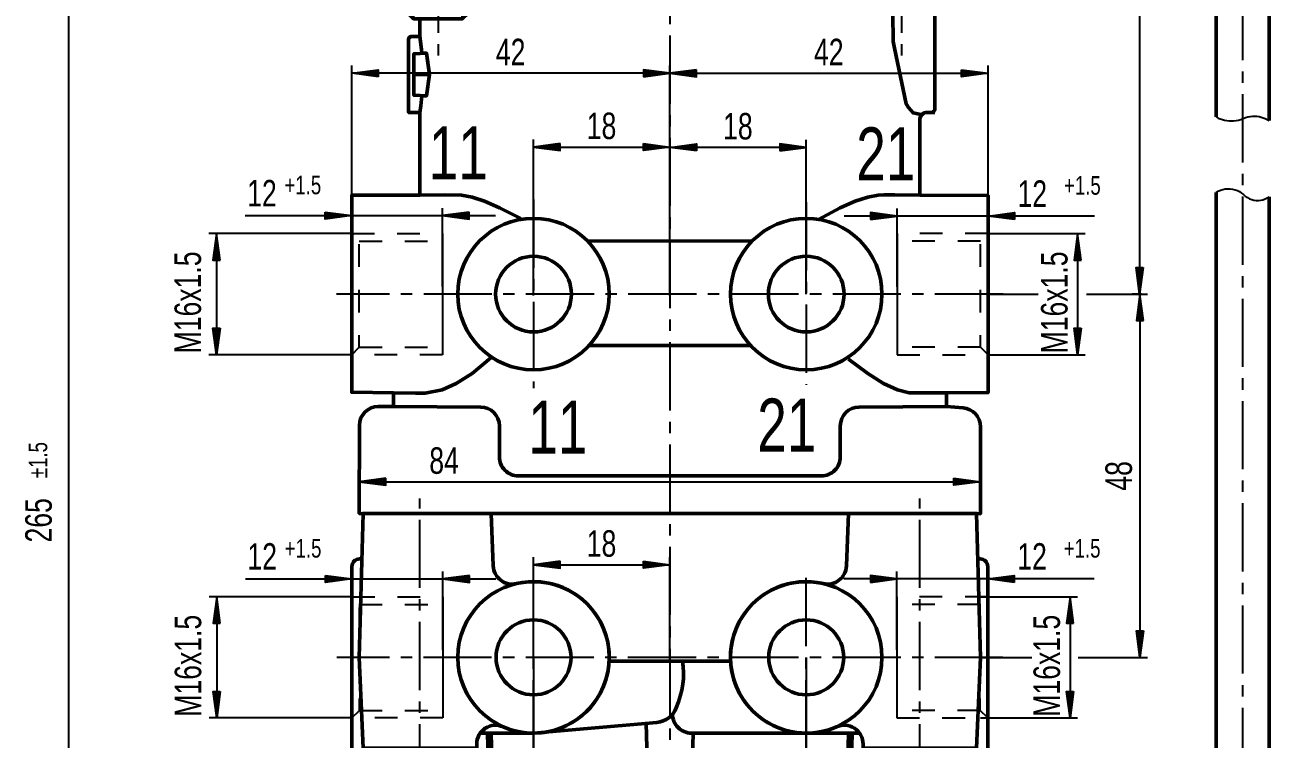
# Model space of a CAD drawing. Extents: x 0 to 1198, y 0 to 840.
# Drawn here: x 530.7 to 695, y 385.4 to 479.8 of the extents above; entities that cross this region are included whole.
import ezdxf
from ezdxf.enums import TextEntityAlignment as Align

# ---------------------------------------------------------------- set-up
doc = ezdxf.new("R2010")
doc.units = 0
doc.header["$LTSCALE"] = 12
for name, pattern in [('CENTRE', [1.125, 0.75, -0.125, 0.125, -0.125]), ('DOTTED_THIN', [0.5, 0.25, -0.25]), ('LDM', [0]), ('LEA', [0]), ('LFUN', [0]), ('SOLID_THICK', [0]), ('SOLID_THIN', [0])]:
    doc.linetypes.add(name, pattern=pattern)
doc.layers.get('0').update_dxf_attribs({"linetype": 'CONTINUOUS'})
for name, color, linetype in [('11', 7, 'CONTINUOUS'), ('4', 7, 'CONTINUOUS'), ('6', 7, 'CONTINUOUS'), ('7', 7, 'CONTINUOUS')]:
    doc.layers.add(name, color=color, linetype=linetype)
doc.styles.add('ST4', font='medtext', dxfattribs={"width": 0.75})
doc.styles.get("Standard").update_dxf_attribs({"font": 'medtext', "width": 0.75})
doc.styles.add('TDM', font='medtext', dxfattribs={"width": 0.75})
doc.dimstyles.new('MEDDIM2038', dxfattribs={"dimtxt": 3.5, "dimasz": 3.5, "dimexe": 1, "dimexo": 1, "dimgap": 1.665, "dimtad": 1, "dimdec": 4, "dimrnd": 0.1, "dimzin": 12, "dimdsep": 46, "dimtxsty": 'Standard', "dimblk": 'MEDFUNV_7', "dimcen": 1.5, "dimclrd": 7, "dimclre": 7, "dimclrt": 7, "dimadec": 0, "dimazin": 0, "dimtfac": 0.7, "dimtdec": 4, "dimtmove": 0, "dimatfit": 3, "dimldrblk": 'MEDFUNV_7', "dimfxl": 0, "dimtolj": 1, "dimtzin": 0, "dimarcsym": 0})
doc.dimstyles.new('MEDDIM2045', dxfattribs={"dimtxt": 3.5, "dimasz": 3.5, "dimexe": 1, "dimexo": 1, "dimgap": 1.665, "dimtad": 1, "dimdec": 4, "dimrnd": 0.1, "dimzin": 12, "dimdsep": 46, "dimtxsty": 'Standard', "dimblk": 'MEDFUNV_7', "dimcen": 1.5, "dimclrd": 7, "dimclre": 7, "dimclrt": 7, "dimadec": 0, "dimazin": 0, "dimtfac": 0.7, "dimtdec": 4, "dimtmove": 0, "dimatfit": 3, "dimldrblk": 'MEDFUNV_7', "dimfxl": 0, "dimtolj": 1, "dimtzin": 0, "dimarcsym": 0})
doc.dimstyles.new('MEDDIM2052', dxfattribs={"dimtxt": 3.5, "dimasz": 3.5, "dimexe": 1, "dimexo": 1, "dimgap": 1.665, "dimtad": 1, "dimdec": 4, "dimrnd": 0.1, "dimzin": 12, "dimdsep": 46, "dimtxsty": 'Standard', "dimblk": 'MEDFUNV_7', "dimcen": 1.5, "dimclrd": 7, "dimclre": 7, "dimclrt": 7, "dimadec": 0, "dimazin": 0, "dimtfac": 0.7, "dimtdec": 4, "dimtmove": 0, "dimatfit": 3, "dimldrblk": 'MEDFUNV_7', "dimfxl": 0, "dimtolj": 1, "dimtzin": 0, "dimarcsym": 0})
doc.dimstyles.new('MEDDIM2059', dxfattribs={"dimtxt": 3.5, "dimasz": 3.5, "dimexe": 1, "dimexo": 1, "dimgap": 1.665, "dimtad": 1, "dimdec": 4, "dimrnd": 0.1, "dimzin": 12, "dimdsep": 46, "dimtxsty": 'Standard', "dimblk": 'MEDFUNV_7', "dimcen": 1.5, "dimclrd": 7, "dimclre": 7, "dimclrt": 7, "dimadec": 0, "dimazin": 0, "dimtfac": 0.7, "dimtdec": 4, "dimtmove": 0, "dimatfit": 3, "dimldrblk": 'MEDFUNV_7', "dimfxl": 0, "dimtolj": 1, "dimtzin": 0, "dimarcsym": 0})
doc.dimstyles.new('MEDDIM2066', dxfattribs={"dimtxt": 3.5, "dimasz": 3.5, "dimexe": 1, "dimexo": 1, "dimgap": 1.665, "dimtad": 1, "dimdec": 4, "dimrnd": 0.1, "dimzin": 12, "dimdsep": 46, "dimtxsty": 'Standard', "dimblk": 'MEDFUNV_7', "dimcen": 1.5, "dimclrd": 7, "dimclre": 7, "dimclrt": 7, "dimadec": 0, "dimazin": 0, "dimtfac": 0.7, "dimtdec": 4, "dimtmove": 0, "dimatfit": 3, "dimldrblk": 'MEDFUNV_7', "dimfxl": 0, "dimtolj": 1, "dimtzin": 0, "dimarcsym": 0})
doc.dimstyles.new('MEDDIM2073', dxfattribs={"dimtxt": 3.5, "dimasz": 3.5, "dimexe": 1, "dimexo": 1, "dimgap": 1.665, "dimtad": 1, "dimdec": 4, "dimrnd": 0.1, "dimzin": 12, "dimdsep": 46, "dimtxsty": 'Standard', "dimblk": 'MEDFUNV_7', "dimcen": 1.5, "dimclrd": 7, "dimclre": 7, "dimclrt": 7, "dimadec": 0, "dimazin": 0, "dimtfac": 0.7, "dimtdec": 4, "dimtmove": 0, "dimatfit": 3, "dimldrblk": 'MEDFUNV_7', "dimfxl": 0, "dimtolj": 1, "dimtzin": 0, "dimarcsym": 0})
doc.dimstyles.new('MEDDIM2154', dxfattribs={"dimtxt": 3.5, "dimasz": 3.5, "dimexe": 1, "dimexo": 1, "dimgap": 1.665, "dimtad": 1, "dimdec": 4, "dimrnd": 0.1, "dimzin": 12, "dimdsep": 46, "dimtxsty": 'Standard', "dimblk": 'MEDFUNV_7', "dimcen": 1.5, "dimclrd": 7, "dimclre": 7, "dimclrt": 7, "dimadec": 0, "dimazin": 0, "dimtfac": 0.7, "dimtdec": 4, "dimtmove": 0, "dimatfit": 3, "dimldrblk": 'MEDFUNV_7', "dimfxl": 0, "dimtolj": 1, "dimtzin": 0, "dimarcsym": 0})
doc.dimstyles.new('MEDDIM2161', dxfattribs={"dimtxt": 3.5, "dimasz": 3.5, "dimexe": 1, "dimexo": 1, "dimgap": 1.665, "dimtad": 1, "dimdec": 4, "dimrnd": 0.1, "dimzin": 12, "dimdsep": 46, "dimtxsty": 'Standard', "dimblk": 'MEDFUNV_7', "dimcen": 1.5, "dimclrd": 7, "dimclre": 7, "dimclrt": 7, "dimadec": 0, "dimazin": 0, "dimtfac": 0.7, "dimtdec": 4, "dimtmove": 0, "dimatfit": 3, "dimldrblk": 'MEDFUNV_7', "dimfxl": 0, "dimtolj": 1, "dimtzin": 0, "dimarcsym": 0})
doc.dimstyles.new('MEDDIM543', dxfattribs={"dimtxt": 3.5, "dimasz": 3.5, "dimexe": 1, "dimexo": 1, "dimgap": 1.665, "dimtad": 1, "dimdec": 4, "dimrnd": 0.1, "dimzin": 12, "dimdsep": 46, "dimtxsty": 'Standard', "dimblk": 'MEDFUNV_7', "dimcen": 1.5, "dimclrd": 7, "dimclre": 7, "dimclrt": 7, "dimadec": 0, "dimazin": 0, "dimtfac": 0.7, "dimtdec": 4, "dimtmove": 0, "dimatfit": 3, "dimldrblk": 'MEDFUNV_7', "dimfxl": 0, "dimtolj": 1, "dimtzin": 0, "dimarcsym": 0})
doc.dimstyles.new('MEDDIM702', dxfattribs={"dimtxt": 3.5, "dimasz": 3.5, "dimexe": 1, "dimexo": 1, "dimgap": 1.665, "dimtad": 1, "dimdec": 4, "dimrnd": 0.1, "dimzin": 12, "dimdsep": 46, "dimtxsty": 'Standard', "dimblk": 'MEDFUNV_7', "dimcen": 1.5, "dimclrd": 7, "dimclre": 7, "dimclrt": 7, "dimadec": 0, "dimazin": 0, "dimtol": 1, "dimtp": 1.5, "dimtm": 1, "dimtfac": 0.7, "dimtdec": 4, "dimtmove": 0, "dimatfit": 3, "dimldrblk": 'MEDFUNV_7', "dimfxl": 0, "dimtolj": 1, "dimtzin": 0, "dimarcsym": 0})

# ---------------------------------------------------------------- blocks, each defined once
blk = doc.blocks.new('MEDCLUMP_SET_278_')
at = {"layer": '7', "color": 172, "linetype": 'CENTRE', "lineweight": 25, "flags": 128}
blk.add_lwpolyline([(615.88, 491.85), (615.87, 341.95)], dxfattribs=at)
blk = doc.blocks.new('MEDFUNV_6')
at = {"color": 0, "linetype": 'LFUN', "lineweight": -2}
for points in [[(1, 0.133), (0, 0), (1, -0.133), (1, 0.133)], [(1, 0.111), (0.167, 0), (1, -0.111)], [(1, 0.089), (0.333, 0), (1, -0.089)], [(1, 0.067), (0.5, 0), (1, -0.067)], [(1, 0.044), (0.667, 0), (1, -0.044)], [(1, 0.022), (0.833, 0), (1, -0.022)]]:
    blk.add_lwpolyline(points, dxfattribs=at)
blk = doc.blocks.new('MEDFUNV_7')
at = {"color": 0, "linetype": 'LFUN', "lineweight": -2}
for points in [[(-1, 0.133), (0, 0), (-1, -0.133), (-1, 0.133)], [(-1, 0.111), (-0.167, 0), (-1, -0.111)], [(-1, 0.089), (-0.333, 0), (-1, -0.089)], [(-1, 0.067), (-0.5, 0), (-1, -0.067)], [(-1, 0.044), (-0.667, 0), (-1, -0.044)], [(-1, 0.022), (-0.833, 0), (-1, -0.022)]]:
    blk.add_lwpolyline(points, dxfattribs=at)
blk = doc.blocks.new('MEDCLUMP_DIM_544_')
at = {"layer": '4', "color": 7, "linetype": 'LEA', "lineweight": 25}
for p, q in [((668.63, 550.6), (678.9, 550.6)), ((678.13, 444.21), (676.9, 444.21))]:
    blk.add_line(p, q, dxfattribs=at)
at = {"layer": '4', "color": 7, "linetype": 'LDM', "lineweight": 25}
blk.add_line((677.9, 550.6), (677.9, 444.21), dxfattribs=at)
at = {"layer": '4', "color": 7, "linetype": 'LDM', "lineweight": 25, "xscale": 3.5, "yscale": 3.5, "zscale": 3.5, "rotation": 270}
for name, p in [('MEDFUNV_6', (677.9, 550.6)), ('MEDFUNV_7', (677.9, 444.21))]:
    blk.add_blockref(name, p, dxfattribs=at)
at = {"layer": '4', "color": 23, "lineweight": 35, "style": 'TDM', "width": 0.75}
for s, height, p in [('%%p1', 2.45, (675.82, 496.71)), ('105.5', 3.5, (676.73, 483.1))]:
    blk.add_text(s, height=height, rotation=90, dxfattribs=at).set_placement(p, align=Align.BOTTOM_LEFT)
blk = doc.blocks.new('*D225')
at = {"lineweight": 0}
blk.add_blockref('MEDCLUMP_DIM_544_', (0, 0), dxfattribs=at)
blk = doc.blocks.new('MEDCLUMP_DIM_703_')
at = {"layer": '4', "color": 7, "linetype": 'LEA', "lineweight": 25}
for p, q in [((563.38, 550.6), (535.5, 550.6)), ((615.88, 287.93), (535.5, 287.93))]:
    blk.add_line(p, q, dxfattribs=at)
at = {"layer": '4', "color": 7, "linetype": 'LDM', "lineweight": 25}
blk.add_line((536.5, 550.6), (536.5, 287.93), dxfattribs=at)
at = {"layer": '4', "color": 7, "linetype": 'LDM', "lineweight": 25, "xscale": 3.5, "yscale": 3.5, "zscale": 3.5, "rotation": 270}
for name, p in [('MEDFUNV_6', (536.5, 550.6)), ('MEDFUNV_7', (536.5, 287.93))]:
    blk.add_blockref(name, p, dxfattribs=at)
at = {"layer": '4', "color": 23, "lineweight": 35, "style": 'TDM', "width": 0.75}
for s, height, p in [('%%p1.5', 2.45, (534.42, 419.91)), ('265', 3.5, (535.33, 411.41))]:
    blk.add_text(s, height=height, rotation=90, dxfattribs=at).set_placement(p, align=Align.BOTTOM_LEFT)
blk = doc.blocks.new('*D216')
at = {"lineweight": 0}
blk.add_blockref('MEDCLUMP_DIM_703_', (0, 0), dxfattribs=at)
blk = doc.blocks.new('MEDCLUMP_SET_1752_')
at = {"layer": '11', "color": 92, "linetype": 'SOLID_THICK', "lineweight": 50}
for points in [[(666.88, 515.17), (682.99, 515.17, -0.414214), (694.99, 503.17), (694.99, 467.13)], [(666.88, 508.17), (682.99, 508.17, -0.414214), (687.99, 503.17), (687.99, 467.6)]]:
    blk.add_lwpolyline(points, format="xyb", dxfattribs=at)
at = {"layer": '11', "color": 7, "linetype": 'SOLID_THIN', "lineweight": 25}
for points in [[(687.99, 467.6, 0.147388), (690.3, 467.1, 0.078969), (691.55, 467.4)], [(692.8, 467.7, -0.158603), (694.99, 467.13)], [(687.99, 457.61, -0.235556), (690.5, 458, -0.113747), (691.6, 457.35)], [(692.7, 456.7, 0.228445), (694.99, 457.06)]]:
    blk.add_lwpolyline(points, format="xyb", dxfattribs=at)
at = {"layer": '11', "color": 92, "linetype": 'SOLID_THICK', "lineweight": 50}
for points in [[(687.99, 457.61), (687.99, 376)], [(694.99, 457.06), (694.99, 376)]]:
    blk.add_lwpolyline(points, dxfattribs=at)
at = {"layer": '11', "color": 7, "linetype": 'SOLID_THIN', "lineweight": 25}
for points in [[(691.55, 467.4), (691.97, 467.57), (692.39, 467.68), (692.8, 467.7)], [(691.6, 457.35), (691.92, 457.04), (692.3, 456.82), (692.7, 456.7)]]:
    blk.add_open_spline(points, degree=3, dxfattribs=at)
at = {"layer": '7', "color": 172, "linetype": 'CENTRE', "lineweight": 25, "flags": 128}
blk.add_lwpolyline([(634.4, 511.67), (666.88, 511.67), (683, 511.65, -0.413863), (691.49, 503.15), (691.49, 358.05), (691.49, 326), (691.49, 303.5)], format="xyb", dxfattribs=at)
blk = doc.blocks.new('MEDCLUMP_DIM_2039_')
at = {"layer": '4', "color": 7, "linetype": 'LEA', "lineweight": 25}
for p, q in [((574.88, 415.26), (574.88, 420.43)), ((656.88, 415.21), (656.88, 420.43))]:
    blk.add_line(p, q, dxfattribs=at)
at = {"layer": '4', "color": 7, "linetype": 'LDM', "lineweight": 25}
blk.add_line((574.88, 419.43), (656.88, 419.43), dxfattribs=at)
at = {"layer": '4', "color": 7, "linetype": 'LDM', "lineweight": 25, "xscale": 3.5, "yscale": 3.5, "zscale": 3.5}
for name, p in [('MEDFUNV_6', (574.88, 419.43)), ('MEDFUNV_7', (656.88, 419.43))]:
    blk.add_blockref(name, p, dxfattribs=at)
at = {"layer": '4', "color": 23, "lineweight": 35, "style": 'TDM', "width": 0.75}
blk.add_text('84', height=3.5, dxfattribs=at).set_placement((584.12, 419.43), align=Align.BOTTOM_LEFT)
blk = doc.blocks.new('*D44')
at = {"lineweight": 0}
blk.add_blockref('MEDCLUMP_DIM_2039_', (0, 0), dxfattribs=at)
blk = doc.blocks.new('MEDCLUMP_DIM_2046_')
at = {"layer": '4', "color": 7, "linetype": 'LDM', "lineweight": 25}
blk.add_line((677.93, 444.21), (677.93, 396.24), dxfattribs=at)
at = {"layer": '4', "color": 7, "linetype": 'LEA', "lineweight": 25}
for points in [[(658.18, 444.21), (664.49, 444.21)], [(670.88, 444.21), (678.93, 444.21)], [(657.18, 396.24), (663.67, 396.24)], [(669.79, 396.24), (678.93, 396.24)]]:
    blk.add_lwpolyline(points, dxfattribs=at)
at = {"layer": '4', "color": 7, "linetype": 'LDM', "lineweight": 25, "xscale": 3.5, "yscale": 3.5, "zscale": 3.5, "rotation": 270}
for name, p in [('MEDFUNV_6', (677.93, 444.21)), ('MEDFUNV_7', (677.93, 396.24))]:
    blk.add_blockref(name, p, dxfattribs=at)
at = {"layer": '4', "color": 23, "lineweight": 35, "style": 'TDM', "width": 0.75}
blk.add_text('48', height=3.5, rotation=90, dxfattribs=at).set_placement((677.93, 418.25), align=Align.BOTTOM_LEFT)
blk = doc.blocks.new('*D42')
at = {"lineweight": 0}
blk.add_blockref('MEDCLUMP_DIM_2046_', (0, 0), dxfattribs=at)
blk = doc.blocks.new('MEDCLUMP_DIM_2053_')
at = {"layer": '4', "color": 7, "linetype": 'LEA', "lineweight": 25}
for p, q in [((615.88, 444.21), (615.88, 464.58)), ((633.88, 444.21), (633.88, 464.58))]:
    blk.add_line(p, q, dxfattribs=at)
at = {"layer": '4', "color": 7, "linetype": 'LDM', "lineweight": 25}
blk.add_line((633.88, 463.58), (615.88, 463.58), dxfattribs=at)
at = {"layer": '4', "color": 7, "linetype": 'LDM', "lineweight": 25, "xscale": 3.5, "yscale": 3.5, "zscale": 3.5, "rotation": 180}
for name, p in [('MEDFUNV_7', (615.88, 463.58)), ('MEDFUNV_6', (633.88, 463.58))]:
    blk.add_blockref(name, p, dxfattribs=at)
at = {"layer": '4', "color": 23, "lineweight": 35, "style": 'TDM', "width": 0.75}
blk.add_text('18', height=3.5, dxfattribs=at).set_placement((622.91, 463.58), align=Align.BOTTOM_LEFT)
blk = doc.blocks.new('*D40')
at = {"lineweight": 0}
blk.add_blockref('MEDCLUMP_DIM_2053_', (0, 0), dxfattribs=at)
blk = doc.blocks.new('MEDCLUMP_DIM_2060_')
at = {"layer": '4', "color": 7, "linetype": 'LEA', "lineweight": 25}
for p, q in [((597.88, 444.01), (597.88, 464.63)), ((615.88, 444.01), (615.88, 464.63))]:
    blk.add_line(p, q, dxfattribs=at)
at = {"layer": '4', "color": 7, "linetype": 'LDM', "lineweight": 25}
blk.add_line((597.88, 463.63), (615.88, 463.63), dxfattribs=at)
at = {"layer": '4', "color": 7, "linetype": 'LDM', "lineweight": 25, "xscale": 3.5, "yscale": 3.5, "zscale": 3.5}
for name, p in [('MEDFUNV_6', (597.88, 463.63)), ('MEDFUNV_7', (615.88, 463.63))]:
    blk.add_blockref(name, p, dxfattribs=at)
at = {"layer": '4', "color": 23, "lineweight": 35, "style": 'TDM', "width": 0.75}
blk.add_text('18', height=3.5, dxfattribs=at).set_placement((604.91, 463.63), align=Align.BOTTOM_LEFT)
blk = doc.blocks.new('*D38')
at = {"lineweight": 0}
blk.add_blockref('MEDCLUMP_DIM_2060_', (0, 0), dxfattribs=at)
blk = doc.blocks.new('MEDCLUMP_DIM_2067_')
at = {"layer": '4', "color": 7, "linetype": 'LEA', "lineweight": 25}
for p, q in [((573.88, 444.21), (573.88, 474.38)), ((615.88, 444.21), (615.88, 474.38))]:
    blk.add_line(p, q, dxfattribs=at)
at = {"layer": '4', "color": 7, "linetype": 'LDM', "lineweight": 25}
blk.add_line((615.88, 473.38), (573.88, 473.38), dxfattribs=at)
at = {"layer": '4', "color": 7, "linetype": 'LDM', "lineweight": 25, "xscale": 3.5, "yscale": 3.5, "zscale": 3.5, "rotation": 180}
for name, p in [('MEDFUNV_7', (573.88, 473.38)), ('MEDFUNV_6', (615.88, 473.38))]:
    blk.add_blockref(name, p, dxfattribs=at)
at = {"layer": '4', "color": 23, "lineweight": 35, "style": 'TDM', "width": 0.75}
blk.add_text('42', height=3.5, dxfattribs=at).set_placement((592.91, 473.38), align=Align.BOTTOM_LEFT)
blk = doc.blocks.new('*D36')
at = {"lineweight": 0}
blk.add_blockref('MEDCLUMP_DIM_2067_', (0, 0), dxfattribs=at)
blk = doc.blocks.new('MEDCLUMP_DIM_2074_')
at = {"layer": '4', "color": 7, "linetype": 'LEA', "lineweight": 25}
for p, q in [((615.88, 444.21), (615.88, 474.38)), ((657.88, 444.21), (657.88, 474.38))]:
    blk.add_line(p, q, dxfattribs=at)
at = {"layer": '4', "color": 7, "linetype": 'LDM', "lineweight": 25}
blk.add_line((615.88, 473.38), (657.88, 473.38), dxfattribs=at)
at = {"layer": '4', "color": 7, "linetype": 'LDM', "lineweight": 25, "xscale": 3.5, "yscale": 3.5, "zscale": 3.5}
for name, p in [('MEDFUNV_6', (615.88, 473.38)), ('MEDFUNV_7', (657.88, 473.38))]:
    blk.add_blockref(name, p, dxfattribs=at)
at = {"layer": '4', "color": 23, "lineweight": 35, "style": 'TDM', "width": 0.75}
blk.add_text('42', height=3.5, dxfattribs=at).set_placement((634.91, 473.38), align=Align.BOTTOM_LEFT)
blk = doc.blocks.new('*D34')
at = {"lineweight": 0}
blk.add_blockref('MEDCLUMP_DIM_2074_', (0, 0), dxfattribs=at)
blk = doc.blocks.new('MEDCLUMP_ZSC_2081_')
at = {"layer": '11', "color": 7, "linetype": 'SOLID_THIN', "lineweight": 25}
blk.add_line((585.88, 452.21), (585.88, 436.21), dxfattribs=at)
at = {"layer": '11', "color": 92, "linetype": 'DOTTED_THIN', "lineweight": 25}
for p, q in [((574.88, 451.21), (586.28, 451.21)), ((574.88, 437.21), (586.28, 437.21))]:
    blk.add_line(p, q, dxfattribs=at)
at = {"layer": '11', "color": 92, "linetype": 'DOTTED_THIN', "lineweight": 25, "flags": 128}
for points in [[(573.88, 452.21), (585.88, 452.21)], [(573.88, 436.21), (574.88, 437.21), (574.88, 451.21), (573.88, 452.21)], [(585.88, 436.21), (573.88, 436.21)]]:
    blk.add_lwpolyline(points, dxfattribs=at)
blk = doc.blocks.new('MEDCLUMP_ZSC_2087_')
at = {"layer": '11', "color": 7, "linetype": 'SOLID_THIN', "lineweight": 25}
blk.add_line((585.91, 404.24), (585.91, 388.24), dxfattribs=at)
at = {"layer": '11', "color": 92, "linetype": 'DOTTED_THIN', "lineweight": 25}
for p, q in [((574.91, 403.24), (586.31, 403.24)), ((574.91, 389.24), (586.31, 389.24))]:
    blk.add_line(p, q, dxfattribs=at)
at = {"layer": '11', "color": 92, "linetype": 'DOTTED_THIN', "lineweight": 25, "flags": 128}
for points in [[(573.91, 404.24), (585.91, 404.24)], [(573.91, 388.24), (574.91, 389.24), (574.91, 403.24), (573.91, 404.24)], [(585.91, 388.24), (573.91, 388.24)]]:
    blk.add_lwpolyline(points, dxfattribs=at)
blk = doc.blocks.new('MEDCLUMP_ZSC_2093_')
at = {"layer": '11', "color": 7, "linetype": 'SOLID_THIN', "lineweight": 25}
blk.add_line((645.85, 404.24), (645.85, 388.24), dxfattribs=at)
at = {"layer": '11', "color": 92, "linetype": 'DOTTED_THIN', "lineweight": 25}
for p, q in [((656.85, 403.24), (645.44, 403.24)), ((656.85, 389.24), (645.44, 389.24))]:
    blk.add_line(p, q, dxfattribs=at)
at = {"layer": '11', "color": 92, "linetype": 'DOTTED_THIN', "lineweight": 25, "flags": 128}
for points in [[(657.85, 404.24), (645.85, 404.24)], [(657.85, 388.24), (656.85, 389.24), (656.85, 403.24), (657.85, 404.24)], [(645.85, 388.24), (657.85, 388.24)]]:
    blk.add_lwpolyline(points, dxfattribs=at)
blk = doc.blocks.new('MEDCLUMP_ZSC_2099_')
at = {"layer": '11', "color": 7, "linetype": 'SOLID_THIN', "lineweight": 25}
blk.add_line((645.88, 452.21), (645.88, 436.21), dxfattribs=at)
at = {"layer": '11', "color": 92, "linetype": 'DOTTED_THIN', "lineweight": 25}
for p, q in [((656.88, 451.21), (645.47, 451.21)), ((656.88, 437.21), (645.47, 437.21))]:
    blk.add_line(p, q, dxfattribs=at)
at = {"layer": '11', "color": 92, "linetype": 'DOTTED_THIN', "lineweight": 25, "flags": 128}
for points in [[(657.88, 452.21), (645.88, 452.21)], [(657.88, 436.21), (656.88, 437.21), (656.88, 451.21), (657.88, 452.21)], [(645.88, 436.21), (657.88, 436.21)]]:
    blk.add_lwpolyline(points, dxfattribs=at)
blk = doc.blocks.new('MEDCLUMP_ZSC_2105_')
at = {"layer": '11', "color": 92, "linetype": 'SOLID_THICK', "lineweight": 50}
for p, q in [((646.43, 485.8), (646.43, 488.59)), ((642.43, 482.1), (650.43, 482.1))]:
    blk.add_line(p, q, dxfattribs=at)
at = {"layer": '11', "color": 7, "linetype": 'SOLID_THIN', "lineweight": 25}
for p, q in [((643.25, 481.27), (643.25, 485.3)), ((649.63, 481.27), (649.63, 485.31))]:
    blk.add_line(p, q, dxfattribs=at)
at = {"layer": '11', "color": 92, "linetype": 'SOLID_THICK', "lineweight": 50}
blk.add_lwpolyline([(639.93, 489.12), (652.93, 489.12), (652.93, 485.3), (639.93, 485.3)], close=True, dxfattribs=at)
blk.add_lwpolyline([(642.43, 485.3), (642.43, 482.1), (643.25, 481.27), (649.63, 481.27), (650.43, 482.1), (650.43, 485.3)], dxfattribs=at)
for points in [[(639.98, 488.56), (642.19, 489.12), (644.41, 489.13), (646.43, 488.59), (648.64, 489.22), (650.89, 489.22), (652.93, 488.59)], [(639.98, 485.83), (642.13, 485.2), (644.37, 485.19), (646.43, 485.8), (648.61, 485.14), (650.87, 485.14), (652.93, 485.8)]]:
    blk.add_open_spline(points, degree=3, knots=[0, 0, 0, 0, 1, 1, 1, 2, 2, 2, 2], dxfattribs=at)
blk = doc.blocks.new('MEDCLUMP_ZSC_2124_')
at = {"layer": '11', "color": 92, "linetype": 'SOLID_THICK', "lineweight": 50}
for p, q in [((585.28, 488.75), (585.28, 485.8)), ((589.28, 481.36), (581.28, 481.36))]:
    blk.add_line(p, q, dxfattribs=at)
at = {"layer": '11', "color": 7, "linetype": 'SOLID_THIN', "lineweight": 25}
for p, q in [((582.08, 480.56), (582.08, 485.3)), ((588.45, 480.56), (588.45, 485.3))]:
    blk.add_line(p, q, dxfattribs=at)
at = {"layer": '11', "color": 92, "linetype": 'SOLID_THICK', "lineweight": 50}
blk.add_lwpolyline([(591.78, 485.3), (591.78, 489.12), (578.78, 489.12), (578.78, 485.3)], close=True, dxfattribs=at)
blk.add_lwpolyline([(581.28, 485.21), (581.28, 481.36), (582.08, 480.56), (588.45, 480.56), (589.28, 481.36), (589.28, 485.21)], dxfattribs=at)
for points in [[(578.78, 488.62), (580.81, 489.24), (583.07, 489.24), (585.28, 488.62), (587.3, 489.16), (589.52, 489.15), (591.72, 488.59)], [(578.78, 485.8), (580.83, 485.14), (583.1, 485.14), (585.28, 485.8), (587.34, 485.18), (589.58, 485.19), (591.72, 485.82)]]:
    blk.add_open_spline(points, degree=3, knots=[0, 0, 0, 0, 1, 1, 1, 2, 2, 2, 2], dxfattribs=at)
blk = doc.blocks.new('MEDCLUMP_SET_2080_')
at = {"layer": '11', "color": 92, "linetype": 'SOLID_THICK', "lineweight": 50}
for p, q in [((589.28, 483.21), (642.48, 483.21)), ((584.13, 473.21), (582.16, 473.21)), ((605, 451.23), (626.73, 451.21)), ((605.21, 437.41), (626.55, 437.41))]:
    blk.add_line(p, q, dxfattribs=at)
blk.add_lwpolyline([(575.87, 491.63, 0.413983), (578.37, 489.13), (591.78, 489.12), (591.78, 489.04), (615.88, 488.88), (639.93, 489.04), (639.93, 489.12), (653.39, 489.13, 0.414024), (655.88, 491.63), (655.88, 501.21), (575.88, 501.21)], format="xyb", close=True, dxfattribs=at)
for points in [[(650.88, 485.3), (650.88, 468.71, -0.414217), (650.38, 468.21), (649.88, 468.21, 0.414212), (648.88, 467.21), (648.88, 457.29), (657.88, 457.21), (657.88, 431.21), (652.38, 431.16), (652.38, 429.37), (654.58, 429.19, -0.390572), (656.88, 426.7), (656.88, 415.21), (574.88, 415.26), (574.9, 426.88, -0.413583), (577.4, 429.37), (579.38, 429.37), (579.38, 431.16), (573.88, 431.26), (573.88, 457.26), (582.88, 457.29), (582.88, 468.21), (583, 469.09), (583.13, 470.41), (583.77, 470.41), (584.13, 473.21), (583.88, 475.07), (583.77, 476.01), (583.13, 476.01), (583.09, 476.53), (582.88, 478.21), (582.88, 480.56)], [(652.38, 429.37), (640.86, 429.3, 0.412383), (638.38, 426.8), (638.38, 422.71, -0.414214), (635.88, 420.21), (595.88, 420.21, -0.414216), (593.38, 422.71), (593.38, 426.8, 0.412383), (590.89, 429.3), (579.38, 429.37)]]:
    blk.add_lwpolyline(points, format="xyb", dxfattribs=at)
for points in [[(650.88, 468.21), (649.42, 468.14), (649.01, 467.92), (648, 468.14), (647.37, 468.86), (647.08, 469.32), (645.53, 476.67), (645.35, 477.57), (645.3, 481.27)], [(582.88, 478.21), (581.63, 478.21), (581.38, 477.96), (581.38, 468.21), (582.88, 468.21)], [(582.88, 457.29), (586.16, 457.32), (588.37, 457.29), (589.76, 457.03), (591.42, 456.49), (593.4, 455.62), (596.2, 454.21)], [(648.88, 457.29), (645.6, 457.32), (644.12, 457.33), (643.39, 457.29), (642, 457.03), (640.33, 456.49), (638.35, 455.62), (635.52, 454.07)], [(579.38, 431.16), (582.29, 431.14), (583.58, 431.13), (585.81, 431.56), (587.65, 432.39), (589.76, 433.71), (592.25, 435.8)], [(652.38, 431.16), (647.49, 431.17), (645.95, 431.56), (644.1, 432.39), (642, 433.71), (639.46, 435.6)]]:
    blk.add_lwpolyline(points, dxfattribs=at)
blk.add_lwpolyline([(583.77, 476.01), (582.1, 475.96), (582.1, 470.47), (583.77, 470.41), (584.13, 473.21)], close=True, dxfattribs=at)
for centre, radius in [((597.88, 444.21), 10), ((633.88, 444.21), 10), ((597.88, 444.21), 5), ((633.88, 444.21), 5)]:
    blk.add_circle(centre, radius, dxfattribs=at)
at = {"layer": '7', "color": 172, "linetype": 'CENTRE', "lineweight": 25}
for p, q in [((585.28, 501.21), (585.28, 475.71)), ((646.48, 501.21), (646.48, 475.71)), ((597.88, 456.69), (597.88, 431.77)), ((633.88, 456.33), (633.88, 432.21)), ((659.88, 444.21), (571.88, 444.21))]:
    blk.add_line(p, q, dxfattribs=at)
at = {"lineweight": 0}
for name in ['MEDCLUMP_ZSC_2124_', 'MEDCLUMP_ZSC_2105_', 'MEDCLUMP_ZSC_2081_', 'MEDCLUMP_ZSC_2099_', 'MEDCLUMP_ZSC_2087_', 'MEDCLUMP_ZSC_2093_']:
    blk.add_blockref(name, (0, 0), dxfattribs=at)
at = {"layer": '6', "color": 132, "lineweight": 70, "style": 'ST4', "width": 0.75}
for s, p in [('11', (587.95, 462.87)), ('21', (644.39, 462.73)), ('21', (631.32, 426.92)), ('11', (601.09, 426.65))]:
    blk.add_text(s, height=7, dxfattribs=at).set_placement(p, align=Align.MIDDLE_CENTER)
blk = doc.blocks.new('MEDCLUMP_DIM_2155_')
at = {"layer": '4', "color": 7, "linetype": 'LEA', "lineweight": 25}
for p, q in [((597.88, 396.24), (597.88, 409.48)), ((615.88, 395.74), (615.88, 409.48))]:
    blk.add_line(p, q, dxfattribs=at)
at = {"layer": '4', "color": 7, "linetype": 'LDM', "lineweight": 25}
blk.add_line((597.88, 408.48), (615.88, 408.48), dxfattribs=at)
at = {"layer": '4', "color": 7, "linetype": 'LDM', "lineweight": 25, "xscale": 3.5, "yscale": 3.5, "zscale": 3.5}
for name, p in [('MEDFUNV_6', (597.88, 408.48)), ('MEDFUNV_7', (615.88, 408.48))]:
    blk.add_blockref(name, p, dxfattribs=at)
at = {"layer": '4', "color": 23, "lineweight": 35, "style": 'TDM', "width": 0.75}
blk.add_text('18', height=3.5, dxfattribs=at).set_placement((604.91, 408.48), align=Align.BOTTOM_LEFT)
blk = doc.blocks.new('*D25')
at = {"lineweight": 0}
blk.add_blockref('MEDCLUMP_DIM_2155_', (0, 0), dxfattribs=at)
blk = doc.blocks.new('MEDCLUMP_DIM_2162_')
at = {"layer": '4', "color": 7, "linetype": 'LEA', "lineweight": 25}
for p, q in [((597.88, 396.24), (597.88, 376.98)), ((633.88, 396.24), (633.88, 376.98))]:
    blk.add_line(p, q, dxfattribs=at)
at = {"layer": '4', "color": 7, "linetype": 'LDM', "lineweight": 25}
blk.add_line((597.88, 377.98), (633.88, 377.98), dxfattribs=at)
at = {"layer": '4', "color": 7, "linetype": 'LDM', "lineweight": 25, "xscale": 3.5, "yscale": 3.5, "zscale": 3.5}
for name, p in [('MEDFUNV_6', (597.88, 377.98)), ('MEDFUNV_7', (633.88, 377.98))]:
    blk.add_blockref(name, p, dxfattribs=at)
at = {"layer": '4', "color": 23, "lineweight": 35, "style": 'TDM', "width": 0.75}
blk.add_text('36', height=3.5, dxfattribs=at).set_placement((607.91, 377.98), align=Align.BOTTOM_LEFT)
blk = doc.blocks.new('*D23')
at = {"lineweight": 0}
blk.add_blockref('MEDCLUMP_DIM_2162_', (0, 0), dxfattribs=at)
blk = doc.blocks.new('MEDCLUMP_DIM_2169_')
at = {"layer": '4', "color": 7, "linetype": 'LEA', "lineweight": 25}
for p, q in [((573.88, 445.21), (573.88, 455.58)), ((585.88, 445.21), (585.88, 455.58))]:
    blk.add_line(p, q, dxfattribs=at)
at = {"layer": '4', "color": 7, "linetype": 'LDM', "lineweight": 25}
blk.add_lwpolyline([(559.83, 454.58), (573.88, 454.58), (585.88, 454.58), (592.88, 454.58)], dxfattribs=at)
at = {"layer": '4', "color": 7, "linetype": 'LDM', "lineweight": 25, "xscale": 3.5, "yscale": 3.5, "zscale": 3.5}
for name, p in [('MEDFUNV_7', (573.88, 454.58)), ('MEDFUNV_6', (585.88, 454.58))]:
    blk.add_blockref(name, p, dxfattribs=at)
at = {"layer": '4', "color": 23, "lineweight": 35, "style": 'TDM', "width": 0.75}
for s, height, p in [('12', 3.5, (560.08, 454.74)), ('+1.5', 2.45, (565, 456.66))]:
    blk.add_text(s, height=height, dxfattribs=at).set_placement(p, align=Align.BOTTOM_LEFT)
blk = doc.blocks.new('MEDCLUMP_DIM_2177_')
at = {"layer": '4', "color": 7, "linetype": 'LEA', "lineweight": 25}
for p, q in [((645.85, 397.24), (645.85, 407.6)), ((657.85, 397.24), (657.85, 407.6))]:
    blk.add_line(p, q, dxfattribs=at)
at = {"layer": '4', "color": 7, "linetype": 'LDM', "lineweight": 25}
blk.add_lwpolyline([(671.9, 406.6), (657.85, 406.6), (645.85, 406.6), (638.85, 406.6)], dxfattribs=at)
at = {"layer": '4', "color": 7, "linetype": 'LDM', "lineweight": 25, "xscale": 3.5, "yscale": 3.5, "zscale": 3.5, "rotation": 180}
for name, p in [('MEDFUNV_6', (645.85, 406.6)), ('MEDFUNV_7', (657.85, 406.6))]:
    blk.add_blockref(name, p, dxfattribs=at)
at = {"layer": '4', "color": 23, "lineweight": 35, "style": 'TDM', "width": 0.75}
for s, height, p in [('12', 3.5, (665.65, 406.77)), ('+1.5', 2.45, (672.73, 408.68))]:
    blk.add_text(s, height=height, dxfattribs=at).set_placement(p, align=Align.BOTTOM_RIGHT)
blk = doc.blocks.new('MEDCLUMP_DIM_2185_')
at = {"layer": '4', "color": 7, "linetype": 'LEA', "lineweight": 25}
for p, q in [((645.88, 445.15), (645.88, 455.52)), ((657.88, 445.15), (657.88, 455.52))]:
    blk.add_line(p, q, dxfattribs=at)
at = {"layer": '4', "color": 7, "linetype": 'LDM', "lineweight": 25}
blk.add_lwpolyline([(671.93, 454.52), (657.88, 454.52), (645.88, 454.52), (638.88, 454.52)], dxfattribs=at)
at = {"layer": '4', "color": 7, "linetype": 'LDM', "lineweight": 25, "xscale": 3.5, "yscale": 3.5, "zscale": 3.5, "rotation": 180}
for name, p in [('MEDFUNV_6', (645.88, 454.52)), ('MEDFUNV_7', (657.88, 454.52))]:
    blk.add_blockref(name, p, dxfattribs=at)
at = {"layer": '4', "color": 23, "lineweight": 35, "style": 'TDM', "width": 0.75}
for s, height, p in [('12', 3.5, (665.68, 454.68)), ('+1.5', 2.45, (672.76, 456.6))]:
    blk.add_text(s, height=height, dxfattribs=at).set_placement(p, align=Align.BOTTOM_RIGHT)
blk = doc.blocks.new('MEDCLUMP_DIM_2193_')
at = {"layer": '4', "color": 7, "linetype": 'LEA', "lineweight": 25}
for p, q in [((573.91, 397.24), (573.91, 407.6)), ((585.91, 397.24), (585.91, 407.6))]:
    blk.add_line(p, q, dxfattribs=at)
at = {"layer": '4', "color": 7, "linetype": 'LDM', "lineweight": 25}
blk.add_lwpolyline([(559.86, 406.6), (573.91, 406.6), (585.91, 406.6), (592.91, 406.6)], dxfattribs=at)
at = {"layer": '4', "color": 7, "linetype": 'LDM', "lineweight": 25, "xscale": 3.5, "yscale": 3.5, "zscale": 3.5}
for name, p in [('MEDFUNV_7', (573.91, 406.6)), ('MEDFUNV_6', (585.91, 406.6))]:
    blk.add_blockref(name, p, dxfattribs=at)
at = {"layer": '4', "color": 23, "lineweight": 35, "style": 'TDM', "width": 0.75}
for s, height, p in [('12', 3.5, (560.11, 406.77)), ('+1.5', 2.45, (565.03, 408.68))]:
    blk.add_text(s, height=height, dxfattribs=at).set_placement(p, align=Align.BOTTOM_LEFT)
blk = doc.blocks.new('MEDCLUMP_DMS_2168_')
at = {"lineweight": 0}
for name in ['MEDCLUMP_DIM_2169_', 'MEDCLUMP_DIM_2185_', 'MEDCLUMP_DIM_2193_', 'MEDCLUMP_DIM_2177_']:
    blk.add_blockref(name, (0, 0), dxfattribs=at)
blk = doc.blocks.new('MEDCLUMP_DIM_2202_')
at = {"layer": '4', "color": 7, "linetype": 'LEA', "lineweight": 25}
for p, q in [((573.88, 452.21), (555.03, 452.21)), ((573.88, 436.21), (555.03, 436.21))]:
    blk.add_line(p, q, dxfattribs=at)
at = {"layer": '4', "color": 7, "linetype": 'LDM', "lineweight": 25}
blk.add_line((556.03, 452.21), (556.03, 436.21), dxfattribs=at)
at = {"layer": '4', "color": 7, "linetype": 'LDM', "lineweight": 25, "xscale": 3.5, "yscale": 3.5, "zscale": 3.5, "rotation": 270}
for name, p in [('MEDFUNV_6', (556.03, 452.21)), ('MEDFUNV_7', (556.03, 436.21))]:
    blk.add_blockref(name, p, dxfattribs=at)
at = {"layer": '4', "color": 23, "lineweight": 35, "style": 'TDM', "width": 0.75}
blk.add_text('M16x1.5', height=3.5, rotation=90, dxfattribs=at).set_placement((555.03, 436.38), align=Align.BOTTOM_LEFT)
blk = doc.blocks.new('MEDCLUMP_DIM_2208_')
at = {"layer": '4', "color": 7, "linetype": 'LEA', "lineweight": 25}
for p, q in [((657.88, 452.21), (670.71, 452.21)), ((657.88, 436.21), (670.71, 436.21))]:
    blk.add_line(p, q, dxfattribs=at)
at = {"layer": '4', "color": 7, "linetype": 'LDM', "lineweight": 25}
blk.add_line((669.71, 452.21), (669.71, 436.21), dxfattribs=at)
at = {"layer": '4', "color": 7, "linetype": 'LDM', "lineweight": 25, "xscale": 3.5, "yscale": 3.5, "zscale": 3.5, "rotation": 270}
for name, p in [('MEDFUNV_6', (669.71, 452.21)), ('MEDFUNV_7', (669.71, 436.21))]:
    blk.add_blockref(name, p, dxfattribs=at)
at = {"layer": '4', "color": 23, "lineweight": 35, "style": 'TDM', "width": 0.75}
blk.add_text('M16x1.5', height=3.5, rotation=90, dxfattribs=at).set_placement((664.88, 436.38), align=Align.TOP_LEFT)
blk = doc.blocks.new('MEDCLUMP_DIM_2214_')
at = {"layer": '4', "color": 7, "linetype": 'LEA', "lineweight": 25}
for p, q in [((656.88, 404.24), (669.71, 404.24)), ((656.88, 388.24), (669.71, 388.24))]:
    blk.add_line(p, q, dxfattribs=at)
at = {"layer": '4', "color": 7, "linetype": 'LDM', "lineweight": 25}
blk.add_line((668.71, 404.24), (668.71, 388.24), dxfattribs=at)
at = {"layer": '4', "color": 7, "linetype": 'LDM', "lineweight": 25, "xscale": 3.5, "yscale": 3.5, "zscale": 3.5, "rotation": 270}
for name, p in [('MEDFUNV_6', (668.71, 404.24)), ('MEDFUNV_7', (668.71, 388.24))]:
    blk.add_blockref(name, p, dxfattribs=at)
at = {"layer": '4', "color": 23, "lineweight": 35, "style": 'TDM', "width": 0.75}
blk.add_text('M16x1.5', height=3.5, rotation=90, dxfattribs=at).set_placement((663.88, 388.4), align=Align.TOP_LEFT)
blk = doc.blocks.new('MEDCLUMP_DIM_2220_')
at = {"layer": '4', "color": 7, "linetype": 'LEA', "lineweight": 25}
for p, q in [((573.91, 404.24), (555.06, 404.24)), ((573.91, 388.24), (555.06, 388.24))]:
    blk.add_line(p, q, dxfattribs=at)
at = {"layer": '4', "color": 7, "linetype": 'LDM', "lineweight": 25}
blk.add_line((556.06, 404.24), (556.06, 388.24), dxfattribs=at)
at = {"layer": '4', "color": 7, "linetype": 'LDM', "lineweight": 25, "xscale": 3.5, "yscale": 3.5, "zscale": 3.5, "rotation": 270}
for name, p in [('MEDFUNV_6', (556.06, 404.24)), ('MEDFUNV_7', (556.06, 388.24))]:
    blk.add_blockref(name, p, dxfattribs=at)
at = {"layer": '4', "color": 23, "lineweight": 35, "style": 'TDM', "width": 0.75}
blk.add_text('M16x1.5', height=3.5, rotation=90, dxfattribs=at).set_placement((555.06, 388.4), align=Align.BOTTOM_LEFT)
blk = doc.blocks.new('MEDCLUMP_DMS_2201_')
at = {"lineweight": 0}
for name in ['MEDCLUMP_DIM_2202_', 'MEDCLUMP_DIM_2208_', 'MEDCLUMP_DIM_2220_', 'MEDCLUMP_DIM_2214_']:
    blk.add_blockref(name, (0, 0), dxfattribs=at)
blk = doc.blocks.new('MEDCLUMP_ZSC_2227_')
at = {"layer": '11', "color": 92, "linetype": 'SOLID_THICK', "lineweight": 50}
blk.add_lwpolyline([(642.33, 384.24), (655.33, 384.24), (655.33, 380.42), (642.33, 380.42)], close=True, dxfattribs=at)
blk.add_lwpolyline([(648.83, 380.92), (648.83, 383.71), (648.83, 384.24)], dxfattribs=at)
blk.add_open_spline([(642.38, 380.95), (644.53, 380.32), (646.77, 380.31), (648.83, 380.92), (651.01, 380.26), (653.27, 380.26), (655.33, 380.92)], degree=3, knots=[0, 0, 0, 0, 1, 1, 1, 2, 2, 2, 2], dxfattribs=at)
blk = doc.blocks.new('MEDCLUMP_ZSC_2231_')
at = {"layer": '11', "color": 92, "linetype": 'SOLID_THICK', "lineweight": 50}
blk.add_lwpolyline([(576.33, 384.24), (589.33, 384.24), (589.33, 380.42), (576.33, 380.42)], close=True, dxfattribs=at)
blk.add_lwpolyline([(582.83, 380.92), (582.83, 383.81), (582.83, 384.24)], dxfattribs=at)
blk.add_open_spline([(576.38, 380.95), (578.53, 380.32), (580.77, 380.31), (582.83, 380.92), (585.01, 380.26), (587.27, 380.26), (589.33, 380.92)], degree=3, knots=[0, 0, 0, 0, 1, 1, 1, 2, 2, 2, 2], dxfattribs=at)
blk = doc.blocks.new('MEDCLUMP_ZSC_2235_')
at = {"layer": '11', "color": 92, "linetype": 'SOLID_THICK', "lineweight": 50}
for p, q in [((592.28, 415.24), (639.48, 415.24)), ((623.89, 395.74), (607.86, 395.74)), ((597.88, 386.24), (590.85, 386.24)), ((592.88, 364.24), (592.3, 386.24)), ((592.3, 386.24), (592.88, 364.24)), ((638.88, 364.24), (639.45, 386.24)), ((639.45, 386.24), (638.88, 364.24))]:
    blk.add_line(p, q, dxfattribs=at)
for points in [[(597.88, 386.24), (614.18, 387.66, 0.286597), (616.72, 389.57)], [(640.91, 386.24), (633.88, 386.24), (618.73, 386.24, -0.414214), (616.23, 388.74)], [(618.95, 386.24), (618.4, 365.21, -0.406566), (617.4, 364.24), (614.35, 364.24, -0.406566), (613.35, 365.21), (612.77, 387.54)]]:
    blk.add_lwpolyline(points, format="xyb", dxfattribs=at)
blk.add_lwpolyline([(639.95, 386.24), (639.38, 364.24), (592.38, 364.24), (591.8, 386.24)], dxfattribs=at)
blk.add_open_spline([(616.72, 389.57), (617.58, 391.65), (617.87, 393.77), (617.57, 395.74)], degree=3, dxfattribs=at)
blk = doc.blocks.new('MEDCLUMP_ZSC_2245_')
at = {"layer": '11', "color": 92, "linetype": 'SOLID_THICK', "lineweight": 50}
for centre, radius in [((597.88, 396.24), 10), ((633.88, 396.24), 10), ((597.88, 396.24), 4.95), ((633.88, 396.24), 4.95)]:
    blk.add_circle(centre, radius, dxfattribs=at)
blk = doc.blocks.new('MEDCLUMP_ZSC_2250_')
at = {"layer": '11', "color": 92, "linetype": 'SOLID_THICK', "lineweight": 50}
for points in [[(575.38, 384.24), (574.88, 396.24), (575.38, 415.24), (582.88, 415.24), (592.28, 415.24), (592.56, 408.31, 0.469698), (595.63, 405.98, -1.383883), (593.88, 387.07, 0.540575), (590.38, 384.78), (590.38, 384.24)], [(656.38, 384.24), (656.88, 396.24), (656.38, 415.24), (648.88, 415.24), (639.48, 415.24), (639.19, 408.31, -0.469698), (636.13, 405.98, 1.383883), (637.88, 387.07, -0.540575), (641.38, 384.78), (641.38, 384.24)]]:
    blk.add_lwpolyline(points, format="xyb", close=True, dxfattribs=at)
for points in [[(575.22, 409.24), (574.91, 409.24, 0.414214), (573.91, 408.24), (573.91, 396.24), (573.91, 384.24, 0.414214), (574.91, 383.24), (576.33, 383.24)], [(656.54, 409.24), (656.85, 409.24, -0.414214), (657.85, 408.24), (657.85, 396.24), (657.85, 384.24, -0.414214), (656.85, 383.24), (655.33, 383.24)]]:
    blk.add_lwpolyline(points, format="xyb", dxfattribs=at)
at = {"layer": '7', "color": 172, "linetype": 'CENTRE', "lineweight": 25}
for p, q in [((582.88, 378.42), (582.88, 417.24)), ((648.88, 378.42), (648.88, 417.24)), ((597.88, 384.24), (597.88, 408.24)), ((633.88, 384.24), (633.88, 408.24)), ((659.85, 396.24), (571.91, 396.24))]:
    blk.add_line(p, q, dxfattribs=at)
blk = doc.blocks.new('MEDCLUMP_SET_2226_')
at = {"lineweight": 0}
for name in ['MEDCLUMP_ZSC_2250_', 'MEDCLUMP_ZSC_2235_', 'MEDCLUMP_ZSC_2245_', 'MEDCLUMP_ZSC_2231_', 'MEDCLUMP_ZSC_2227_']:
    blk.add_blockref(name, (0, 0), dxfattribs=at)

msp = doc.modelspace()

# ---------------------------------------------------------------- block references
at = {"lineweight": 0}
for name in ['MEDCLUMP_SET_278_', 'MEDCLUMP_SET_1752_', 'MEDCLUMP_SET_2080_', 'MEDCLUMP_DMS_2168_', 'MEDCLUMP_DMS_2201_', 'MEDCLUMP_SET_2226_']:
    msp.add_blockref(name, (0, 0), dxfattribs=at)

# ---------------------------------------------------------------- dimensions: what is measured, and where the dimension line sits
at = {"layer": '4', "color": 7, "linetype": 'LDM', "lineweight": 18}
for base, p1, p2, dimstyle, picture, middle in [((536.5, 550.6), (615.87721, 287.93116), (563.37721, 550.6), 'MEDDIM702', '*D216', (532.4183, 414.55535)), ((677.93285, 444.21117), (657.17721, 396.23617), (658.17721, 444.21117), 'MEDDIM2045', '*D42', (675.01735, 420.22367))]:
    dim = msp.add_linear_dim(base=base, p1=p1, p2=p2, angle=90, dimstyle=dimstyle, override={"dimdec": 1, "dimblk": 'MEDFUNV_7', "dimclrd": 7, "dimclre": 7, "dimclrt": 23, "dimtzin": 8}, dxfattribs=at)
    dim.commit()
    dim.dimension.update_dxf_attribs({"geometry": picture, "text_midpoint": middle})
dim = msp.add_linear_dim(base=(677.9, 550.6), p1=(678.13285, 444.21117), p2=(668.6272, 550.6), angle=90, text='<> +1', dimstyle='MEDDIM543', override={"dimdec": 1, "dimblk": 'MEDFUNV_7', "dimclrd": 7, "dimclre": 7, "dimclrt": 23, "dimtzin": 8}, dxfattribs=at)
dim.commit()
dim.dimension.update_dxf_attribs({"geometry": '*D225', "text_midpoint": (673.8183, 488.61161)})
for base, p1, p2, dimstyle, picture, middle in [((615.87721, 473.37504), (573.87721, 444.21117), (615.87721, 444.21117), 'MEDDIM2066', '*D36', (594.87721, 476.29054)), ((615.87721, 473.37504), (657.87721, 444.21117), (615.87721, 444.21117), 'MEDDIM2073', '*D34', (636.87721, 476.29054)), ((597.87721, 463.62504), (615.87721, 444.01117), (597.87721, 444.01117), 'MEDDIM2059', '*D38', (606.87721, 466.54054)), ((633.87721, 463.57504), (615.87721, 444.21117), (633.87721, 444.21117), 'MEDDIM2052', '*D40', (624.87721, 466.49054)), ((574.87721, 419.43092), (656.87721, 415.21117), (574.87721, 415.26117), 'MEDDIM2038', '*D44', (586.09098, 422.34642)), ((597.87721, 408.47504), (615.87721, 395.73617), (597.87721, 396.23617), 'MEDDIM2154', '*D25', (606.87721, 411.39054)), ((597.87721, 377.97504), (633.87721, 396.23617), (597.87721, 396.23617), 'MEDDIM2161', '*D23', (609.87721, 380.89054))]:
    dim = msp.add_linear_dim(base=base, p1=p1, p2=p2, dimstyle=dimstyle, override={"dimdec": 1, "dimblk": 'MEDFUNV_7', "dimclrd": 7, "dimclre": 7, "dimclrt": 23, "dimtzin": 8}, dxfattribs=at)
    dim.commit()
    dim.dimension.update_dxf_attribs({"geometry": picture, "text_midpoint": middle})

doc.saveas('drawing.dxf')
